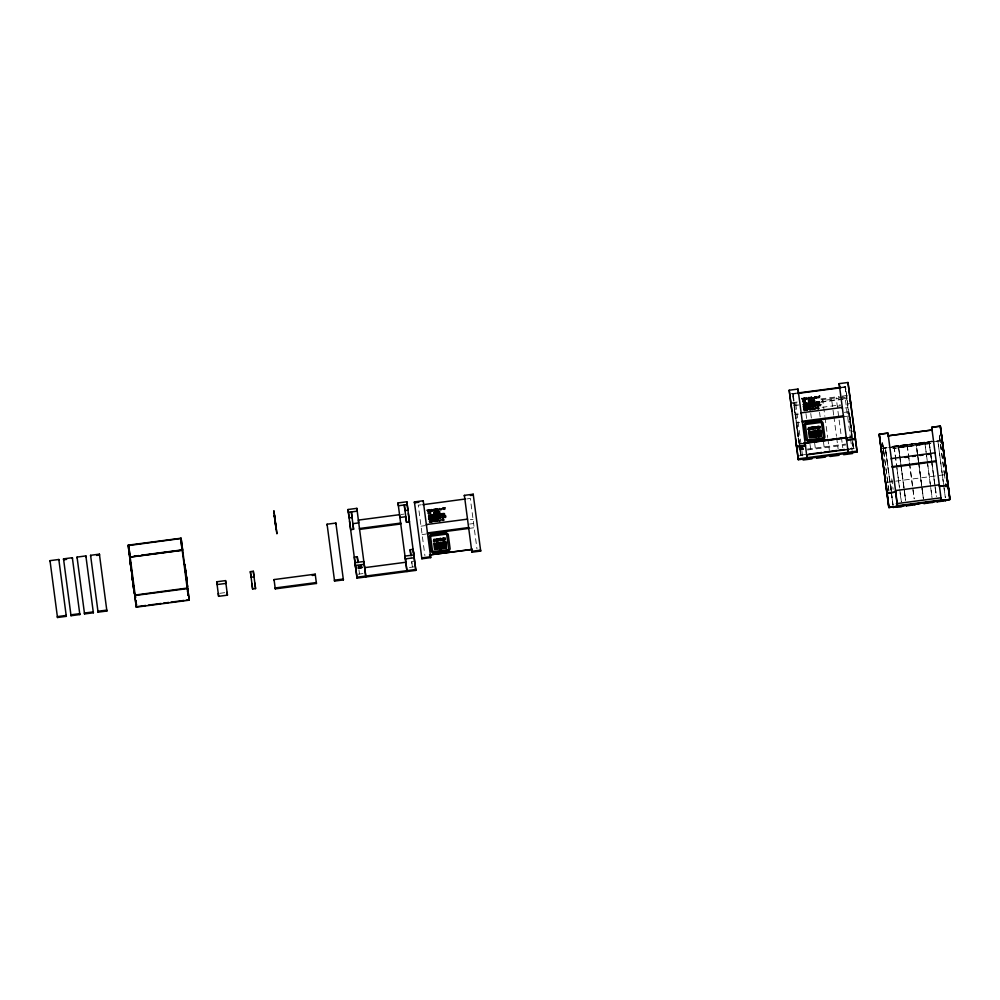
<?xml version="1.0" encoding="UTF-8"?>
<svg xmlns="http://www.w3.org/2000/svg" width="1000" height="1000" viewBox="0 0 1000 1000"><rect width="100%" height="100%" fill="white"/><g stroke="black" fill="none" stroke-linecap="round" stroke-linejoin="round"><path stroke-width="0.75" stroke-dasharray="5 3.75" d="M891.6 491.1L891.988 480.475M882.513 443.488L882.55 442.675L888.875 490.812M931.95 441.138L891.225 446.55L931.95 441.2M883.95 448.188L886.875 447.8M933.538 441.6L889.8 447.413L937.887 441.1L945.35 497.713L937.887 441.1M936.4 441.225L940.688 440.65M907.237 445.812L898.562 446.962L899.575 454.525L898.375 446.3L898.562 446.95L907.237 445.812L907.163 445.15L914.225 498.75M923.438 499.038L916.087 443.975L916.175 444.637L924.95 443.488L924.875 442.812L932.138 497.925M930.7 443.338L893 448.35L930.713 443.4M791.137 393.738L796.112 393.088M842.05 387.175L845.537 386.587L852.4 438.988M792.688 394.1L795.713 393.7M842.588 387.537L845.588 387M792.275 402.688L798.162 401.912M820.975 398.913L839.262 396.512M842.262 396.125L848.138 395.35M792.387 403.6L796.8 403.013M821.087 399.825L846.787 396.438M839.262 398.35L836.312 398.738L836.2 397.837L842.775 447.738M840.725 398.162L845.138 397.575L845.025 396.675L850.4 437.512M794.112 405.3L797.138 404.9M821.338 401.712L839.475 399.325M840.987 399.137L847.038 398.338M794.175 405.712L799.188 404.913M820.638 402.238L847.1 398.762M822.075 407.312L840.375 404.9M850.713 403.55L847.775 403.938L845.537 386.587M837.438 406.213L840.487 405.812M795.812 414.462L798.538 414.113M845.138 407.987L847.862 407.625M844.338 412.362L848.413 411.825M796.925 422.863L799.638 422.5M843.525 416.737L848.962 416.012M851.438 431.35L854.375 430.962M799.212 443.612L802.237 443.225M849.112 437.062L852.138 436.662M799.688 443.837L802.75 443.438M848.675 437.4L851.725 437M799.262 444.038L802.763 443.575M848.688 437.537L851.75 437.137M807.425 449.087L845.537 444.075M807.537 449.988L845.65 444.975M940.35 442.75L939.275 435.138L944.2 472.587M421.325 504.787L418.263 505.188L424.913 555.688M467.262 498.888L470.3 498.35L476.962 548.837M800.7 455.238L805.713 454.438M850.125 448.738L853.625 448.275M797.812 456.037L805.288 455.062M849.262 449.275L856.612 448.312M942.125 440.475L937.125 441.125L939.625 440.8M884.038 448.113L887.062 447.713M888.575 447.512L930.662 441.975M881.112 448.562L885.462 447.987L893.025 505.4L885.362 448.013L891.2 490.975M917.487 453.7L916.275 444.637L924.95 443.488M893.025 448.512L930.863 443.537M401 514.5L403.938 514.113M940.938 448.1L940.638 445.213M421.025 526.175L425.1 525.638M470.35 519.688L473.062 519.325M469.538 524.062L473.625 523.525M422.137 534.562L426.213 534.025M468.738 528.438L474.175 527.725M887 482.312L894.275 481.35M895.7 481.163L945.15 474.663M414.625 561.087L411.675 561.475L412.413 567.075L411.1 556.788M358.025 574.225L363.9 573.45M409.475 567.463L413.888 566.875M219.713 593.325L225.6 592.55M849.925 417.75L849.762 416.5L850.588 422.775L850.088 418.938M797.425 431.675L797.725 433.975M852.038 435.312L849.237 413.913M796.762 425.275L796.525 423.425M794.212 407.225L794.65 410.525M849.1 412.837L852 435.75M851.05 426.213L850.6 422.863M851.162 427.05L851.075 426.413L851.3 428.113M851.137 426.912L851.275 427.912L850.975 425.65M851.175 427.188L851.338 428.45M794.25 407.562L795.25 415.05M796.488 424.425L796.625 425.513M797.038 428.575L796.9 427.713M797.125 429.312L797 428.438M944.362 473.263L945.025 478.7L940.55 444.275M929.3 442.925L930.913 455.012M931.112 456.525L931.925 462.562M932.125 464.075L935.15 486.737M935.35 488.25L936.363 495.8M930.413 451.987L929.112 442.262L930.425 451.5M930.588 453.325L931.413 459.55M931.612 460.95L936.263 495.812M917.688 455.213L918.5 461.25M918.7 462.762L923.538 499.025M899.775 456.025L900.788 463.587M900.987 465.1L905.625 499.837M899.65 455.85L900.688 463.587M900.875 464.988L905.537 499.862M891.4 492.488L893.012 504.575M883.538 450.325L882.513 442.688L883.1 447.013M883.737 451.863L888.962 491.25M850.575 422.6L851 425.838M851.263 427.887L851.225 427.6M795.2 414.675L795.1 413.938M794.812 411.812L794.925 412.663M795.638 418.088L795.3 415.475M795.75 418.875L794.438 408.925M796.65 425.737L796.8 426.938M797.163 429.637L797.312 430.737M797.887 435.1L798.1 436.763M798.263 438L798.375 438.862M798.413 439.113L798.337 438.587M798.55 440.238L798.713 441.388M796.213 422.375L798.737 441.575M930.638 453.038L936.388 496.712M918.5 461.463L916.188 443.963L916.275 444.625M918.625 462.463L923.375 498.45M905.625 500.513L898.475 446.287L898.462 446.962M894.225 447.525L894.137 446.85L896.787 466.95M896.975 468.438L899.575 488.113M899.775 489.588L901.4 501.962M891.762 478.825L893.15 489.387M852.6 440.538L853.675 448.7L852.3 437.987M845.113 386.775L851.675 436.587M852.35 442.013L853.188 448.338L852.425 442.463M850.6 439.025L852.113 450.513M833.688 415.087L831.5 398.45L831.612 399.363L822.788 400.513L822.675 399.613L824.875 416.25M833.888 416.6L836.475 436.262M836.675 437.775L838.188 449.263M825.062 417.762L827.663 437.425M827.862 438.938L829.375 450.425M819.562 412.325L820.163 416.863M823.475 441.962L824.55 450.138M810.75 413.488L811.35 418.025M814.65 443.125L815.725 451.3M805.962 413.5L806.637 418.65M810.025 444.35L811.025 451.912M801.012 444L795.625 403.175L795.738 404.075M801.925 450.95L802.725 457M799.712 444.35L793.062 393.625M800.525 450.538L801.137 455.175L800.575 450.775M799.275 444.4L792.613 393.537L798.6 440.525M800.088 450.588L800.75 455.65L800.138 450.825M358.938 569.837L359.5 574.038L358.925 569.625M924.875 442.812L927.125 460.112M927.3 461.512L932.038 497.9M907.163 445.15L908.425 454.888M908.6 456.225L909.412 462.438M909.587 463.837L914.125 498.725M894.137 446.863L899.362 486.962M900.125 492.863L901.3 501.938M849.85 417.113L849.762 416.463M849.9 417.5L849.9 419.087M851.35 429.9L851.45 430.637M794.375 407.1L794.65 409.212M795.938 418.85L796.188 420.712M794.625 410.387L794.75 411.325M795.375 416.025L795.5 416.95M796.338 423.3L798.8 442.038M939.35 435.125L940.387 443.787M885.462 447.987L885.55 448.663M883.288 448.45L884.212 455.65M845.15 387.062L846.65 398.812M793.1 393.9L794.613 405.662M798.512 438.3L799.262 444.188"/><path stroke-width="1.5" d="M435.288 510.363C435.288 511.4 434.787 508.088 435.138 509.925M433.812 513.375C434.125 510.175 433.837 514.125 433.663 513.575M434.775 520.375L434.7 520.2M814.25 406.425L814.438 406.05M805.075 398.775L805.725 399.363L804.912 398.25M443.525 520.225L443.387 519.175M811.737 400C813.487 402.15 809.55 400.3 811.363 399.938L812.113 400.875M811.6 409.162L811.888 408.462L811.975 409.113M439.062 512.788C439.538 509.3 436.887 513.35 439.05 512.837C437.625 509.975 441.375 512.062 439.212 512.825M443.9 514.875C446.1 515.363 443.038 511.312 443.775 514.8C444.988 511.863 441.35 514.788 443.888 514.925M817.875 401.962L818.612 403.25L819.287 401.637M814.663 401L813.812 399.613L814.013 400.962L813.138 401.225L812.938 399.75L814.65 401.025M432.275 516.438L432.025 515.825M433.762 520.312L434.95 521.562L433.775 520.188M808.5 408.587L809.737 409.862L808.512 408.512M431.8 519.225C430.737 515.6 430.35 520.125 431.788 519.163M440.35 515.375L439.712 513.95L439.562 515M803.6 404.712C805.438 406.662 803.312 401.863 803.863 404.675M815.138 403.675L814.513 402.25L814.362 403.3M817.862 401.95L818.75 403.125M428.812 516.413C430.637 518.337 428.663 513.675 429.075 516.375M434.963 512.875C436.65 514.675 434.65 510.1 435.225 512.837M439.3 515.037L440.337 515.388M805.55 407.188C805.113 409.062 805.425 405.175 805.425 407.425C807.562 408.725 805.25 404.663 805.812 407.15M809.737 401.312C811.4 402.75 809.65 398.675 810.013 401.138M814.1 403.325L815.125 403.688M440.538 515.237C439.3 513.438 441.987 513.263 441.188 515.3M811.875 402.8L811.5 404.188L810.425 402.8L810.688 404.288L811.975 402.65M803.75 399.487C804.163 400.262 803.487 397.612 803.888 399.613M429.263 512.688L428.975 513.612L428.812 512.675L430.637 512.425L430.55 513.95L429.325 512.587M805.2 400.913C804.087 400.8 802.9 401.625 804.438 400.988M804.65 405.025L804.775 404.05L804.837 405.062M807.075 410.075L806.513 408.762C808.538 407.875 807.875 410.55 806.975 410.138M814.425 398.188L814.712 396.763L814.912 398.125M805.362 402.225L804.575 402.325L804.425 400.85M807.7 407.375L806.912 407.475L806.762 406M812.638 409.363C811.538 410.838 812.3 405.688 812.562 409.35M814.987 398.15L814.325 398.25M430.737 515.425L430.375 515.188C428.812 514.75 431.213 518.112 430.788 515.788M432.6 515.175L432.238 514.938C430.588 514.525 433.113 517.863 432.65 515.55M440.538 515.375L441.163 515.175M806.225 403.438L806.4 404.837L805.675 404.938L806.2 403.363M819.312 401.712L819.5 403.075L818.775 403.212M441 539.612L440.85 538.663M816.55 397.725L815.487 398.175L816.475 397.575M434.45 516.038L434.263 514.788M809.237 404.338L808.763 402.987L809.087 404.525M813.775 403.888C814.488 401.287 813.888 405.188 812.45 403.925C810.863 402.075 814.488 402.25 813 403.137M813.512 403.438L812.812 402.475M431.987 510.863L431.863 509.787M811.125 397.337L811.4 398.75L811.325 397.212M811.45 398.587L811.112 397.225L811.312 398.762M432.05 520.55L432.85 520.525M809.675 397.625L809.912 398.1M816.587 402.113L817.387 402.088M814.575 406.087C812.225 407.525 814.412 404.1 814.075 405.163M437.987 510.062L437.775 510.188M440.163 520.688C439.375 521.875 440.975 517.9 439.95 520.812M811.625 406.062L812.337 406.538M444.6 509.25L444.438 508.425L444.6 509.412M433.55 509.712L433.15 510.475L433.575 509.875M808.062 398.713L808.35 398.013L808.425 398.663M437.1 520.163L437.188 520.925M805.987 410.25C804.013 407.55 807.225 411.962 805.825 408.963M808.9 403.075C808.213 405.975 811 403.338 808.975 402.95M432.85 519L432.113 519.163L431.962 517.7M435.85 520.025C436.488 523.013 435.637 519.562 435.925 519.875M445.312 516.05L445.675 517.312M810.638 408.325L810.913 409.613M438.263 514.8L438.325 515.675L438.025 514.175M433.938 539.475C436.613 541.8 431.925 541.35 434.15 541.8C431.987 539.562 435.788 539.763 434.038 539.263M809.688 397.55L809.925 398.225M818.012 397.75C817.237 395.712 819.325 397.025 817.862 397.788M814.9 409.075C814.175 406.788 816.275 408.587 814.737 409.113M431.987 517.837C435.675 513.938 434.062 522.4 433.375 517.513M806.775 406.138L808.888 405.85M439.575 518.088C439.162 518.5 438.537 516.763 439.288 516.875M805.163 398.825L804.975 398.15M429.1 511.325L429.188 510.45L429.113 511.45M442.875 508.062C442.562 508.738 444 510.525 442.987 508.05M430.887 520.662C432.125 523.562 429.338 519 431.075 522.112M805.675 408.963L805.962 410.4M809.975 398.825C811.175 395.988 809.25 399.562 809.887 398.837M815.275 404.975C815.4 408.125 815.288 404.75 815.25 404.85M813.45 428.325L813.3 427.212M435.112 509.8L435.15 509.338M437.6 508.875L437.85 509M440.675 517.987L440.462 516.55L440.7 518.125M436.613 541.237C436.662 539.3 437.05 537.537 437.113 541.013C437.225 537.612 432.337 539.6 436.488 541.487M810.263 407.075C809.2 407.65 810.35 403.762 810.163 407.088M817.575 405.988C814.625 406.7 817.763 402.788 819.013 404.387M429.913 522.112C429.963 523.05 428.725 518.85 429.925 522.238M815.962 403.475C815.837 404.688 814.638 400.087 815.975 403.6M812.475 405.25C814.075 404.487 812.438 408.825 812.525 405.45M820.375 405.637L820.125 405.525M431.925 511.075C429.475 507.875 433.525 513.038 431.725 509.525M429.55 519.438L429.387 518.162M434.4 516.225L433.775 514.812L434.062 516.213L435.6 515.337L434.188 514.65M443.488 520.475C440.95 517.762 445.3 522.025 443.275 518.925M813.475 428.512L814.3 427.625L813.275 427.013M440.887 539.925L441.712 539.038L440.688 538.425M932.163 430.812L931.712 427.3L940.288 426.163L950 499.475L888.888 507.512L879.188 434.275L887.962 433.113L895.825 492.725M888.062 433.85L888.312 435.788L932.062 429.975L931.8 428.038M887.062 493.212L895.738 492.062L887.062 493.212L879.188 434.275L887.962 433.113L888.425 436.712M791.912 411.275L789.188 390.225L798 389.062L805.5 445.925L796.675 447.088M839.163 383.65L847.987 382.5L855.475 439.35L846.663 440.513L839.163 383.65L839.663 387.5M797.163 393.088L841.012 387.312M797.212 393.5L841.075 387.738M803.75 443.025L846.087 437.45M804.287 443.237L847.138 437.6M803.8 443.438L847.163 437.738M946.35 472.938L940.387 426.163L931.712 427.3L939.575 486.987M796.562 446.188L805.387 445.025M846.55 439.613L855.362 438.45M888.312 435.788L932.062 430.037L931.875 428.587M799.513 449.75L803.25 449.263M348.038 509.513L349.15 517.9L352.088 517.513L351.35 511.925L353.587 529.263L350.65 529.65L348.038 509.513L356.863 508.35L357.225 511.15L348.413 512.3M406.512 522.312L405.775 516.712L399.9 517.487L398.025 502.938L406.85 501.775L407.95 510.175L405.012 510.562L404.275 504.963L406.512 522.312L409.462 521.925L406.85 501.775M414.4 501.925L423.212 500.775L430.712 557.625L421.887 558.787L414.4 501.925L414.513 502.837L418.925 502.25M464.375 495.363L473.2 494.2L480.688 551.062L471.875 552.212L464.375 495.363L464.487 496.262M470.375 495.487L473.312 495.1L473.2 494.2M407.212 504.575L398.387 505.737L398.025 502.938M422.875 504.712L465.712 498.95M808.787 454.175L821.862 452.45M824.1 452.163L836.988 450.462M839.4 450.15L844.55 449.475M806.8 454.862L849.137 449.288M128.162 545.163L181.088 538.212L189.213 600.188L136.287 607.15L128.162 545.163L134.25 592.875M128.212 545.588L181.125 538.488M798.188 458.837L856.988 451.112M789.188 390.225L798.3 459.738L857.1 452.013L854.375 430.962M50 560.65L58.825 559.487L66.312 616.35L57.488 617.5L50 560.65L50.113 561.55M63.525 558.862L72.35 557.712L79.837 614.562L71.013 615.725L63.525 558.862L63.637 559.775L66.575 559.388M77.05 557.087L85.875 555.925L93.362 612.788L84.537 613.95L77.05 557.087L77.162 557.987M90.575 555.312L99.4 554.15L106.888 611.013L98.062 612.175L90.575 555.312L90.688 556.213M327.075 524.212L335.887 523.062L343.387 579.913L334.562 581.075L327.075 524.212L327.188 525.125M96.575 555.438L99.513 555.05L99.4 554.15M134.188 556.188L138.725 555.588M141.75 555.2L182.575 549.825M130.125 557.013L182.175 550.163M129.7 557.2L182.625 550.25L181.088 538.212M436.65 517.087C436.838 519.113 437.837 518.462 437.337 517.537C434.625 515.35 437.4 521.325 436.562 517.1M904.987 457.45L908 457.062M912.525 456.463L915.55 456.062M920.075 455.475L923.088 455.075M927.613 454.475L930.638 454.087M467.512 519.138L426.35 524.55L426.463 525.45M892.375 466.6L936.125 460.85L936.213 461.512L892.4 467.275L892.375 466.6L892.463 467.262M886.375 485.812L888.888 507.512L949.987 499.387L942.125 440.55M357.987 562.275L357.25 556.688L354.312 557.075L355.812 568.825M410.925 555.6L410.175 549.725L413.113 549.338L415.838 570.388L357.038 578.125L349.55 521.263M250.375 571.65L253.312 571.263L254.05 576.862L251.112 577.25L250.375 571.65L252.613 589L255.562 588.612L253.312 571.263M895.537 490.575L939.287 484.825L941.312 500.55M413.85 554.938L405.037 556.087L407.025 571.55M216.737 581.775L225.562 580.612L225.925 583.413L217.113 584.562L216.737 581.775L218.612 596.325L227.438 595.163L225.562 580.612M355.412 565.462L364.237 564.3M405.4 558.888L414.225 557.737M134.75 595.112L187.65 588.013L189.213 600.188M134.8 595.525L187.725 588.562M274.05 579.575L315.212 574.163L316.438 583.462L275.275 588.875L274.05 579.575L274.163 580.475M364.637 567.663L405.8 562.25M312.275 575.462L315.325 575.062L315.212 574.163M896.488 503.638L940.95 497.788L941.237 499.95L897.487 505.7L896.488 503.638L897.225 503.7L897.487 505.688M356.925 577.212L415.725 569.487M136.237 606.725L145.863 605.462M148.325 605.138L161.163 603.45M163.45 603.15L168.812 602.438M171.012 602.15L184.125 600.425M186.137 600.163L189.163 599.763M906.438 505.887L906.237 505.125L906.338 505.9L915.013 504.762L914.925 504.087M932.638 501.737L932.725 502.425L924.05 503.575L923.95 502.8M936.963 501.087L937.062 501.863L945.75 500.712L945.662 500.037L945.65 500.725M893.312 507.612C892.138 506.488 900.562 507.8 902 506.475L901.912 505.788L901.9 506.475M810.725 409.762C808.688 408.825 812.15 408.312 810.812 408.188M445.4 517.5C443.2 516.225 446.938 516.237 445.487 515.913M430.962 520.538L431.725 521.225L431.062 521.987M812.938 402.587L813.012 403.263M438.137 514.288C437.062 513.513 438.188 517.562 439.3 514.525M442.612 516.438L442.7 517.112M435.288 517.4C434.8 517.1 434.762 519.125 435.475 518.775M809 407.1L808.325 407.3L808.263 405.8M811.562 406.225C810.325 408.312 811.587 403.312 812.25 406.587M438.225 514.975L438.812 515.612M435.012 513.325L434.95 512.375M444.237 516.225C444.35 514.987 439.613 518.4 443.225 517.362M809.8 401.625L809.737 400.662M437.3 512.4C437.488 509.725 436.087 515.212 436.562 511.637L437.325 512.575M432.425 550.55L432.512 550.688A2.65 2.512 -7.3 0 0 433.525 551.538L447.887 549.612A1.538 1.462 -7.3 0 0 448.537 548.8L446.763 534.975A2.85 2.712 -7.3 0 0 445.737 534.225L431.325 536.125A2.625 2.5 -7.3 0 0 430.625 536.775L432.45 550.6M430.163 516.062L430.075 516.413M808.95 407.038L808.775 405.737M807.562 407.275L807.362 405.925M805.225 402.125L805.025 400.775M432.75 518.925L432.575 517.625M185.438 568.987L186.513 577.15M131.025 568.413L131.287 570.413M132.963 583.162L133.138 584.438M132.312 576.812L132.2 576.038M854.688 433.4L854.875 434.762M854.963 435.425L855.138 436.8M413.438 551.775L413.612 553.138M413.7 553.812L413.875 555.175M274.837 519.45L274.337 515.675L275.788 526.65M187.375 585.275L187.3 584.663M129.838 559.425L129.738 558.663L130.162 561.825M273.913 510.95L276.913 533.825L273.925 511.025M275.663 525.725L275.912 527.638L275.75 526.4M186.575 577.7L186.188 574.688M186.688 578.538L186.863 579.825M129.3 553.875L129.438 554.825M130.238 562.45L130.562 564.862M131.062 568.7L130.787 566.587M132.513 579.738L132.725 581.325M133.275 585.562L133.162 584.625M133.238 585.275L133.338 586.013M274.862 519.612L275.138 521.737M275.325 523.2L275.625 525.438M185.375 568.513L185.3 567.987M185.912 572.587L186.112 574.138M186.488 576.95L186.938 580.413M187.438 585.775L187.587 586.825L184.6 564.087L187.413 585.6M130.213 562.238L130.137 561.675M130.538 564.738L130.838 566.962M132.238 577.562L132.5 579.587M132.762 581.587L132.863 582.362M133.625 588.237L134.05 591.462M134.088 591.725L134.325 593.538M941.513 434.837L947.175 477.738M932.537 501.712L932.625 502.438M897.562 506.3L895.562 490.725M881.012 448.512L888.775 507.438L949.8 499.5L946.55 474.475M849.613 395.15L857.1 452.013M847.763 449.237L848.162 452.262M818.913 404.4C820.312 406.225 817.562 406.675 818.3 404.487M817.85 404.538L817.588 406.112M817.175 401.9C818.612 403.725 815.825 404.162 816.575 401.975M818 428.85L818.45 427.938L818.637 428.775C814.4 430.25 818.587 422.75 817.862 428.875M813.962 405.05L814.262 406.55M804.062 406.35L804.362 407.85M806.6 454.65L807 457.675M444.125 516.1C445.175 517.975 442.962 518.275 443.512 516.188M442.488 513.587L441.775 513.688M442.388 513.6C443.462 515.462 441.175 515.788 441.875 513.675M442.488 516.312L442.8 517.812M443.2 540.562L443.663 539.65L443.85 540.475C439.425 541.9 443.888 534.425 443.062 540.575M439.175 516.75L439.475 518.25M434.938 509.1L435.1 510.55M435.163 517.288L435.363 518.787M432.638 520.337C434.025 522.163 431.3 522.612 432.025 520.425M429.275 518.05L429.575 519.55M408.35 513.525L415.838 570.388M410.175 549.725L410.913 555.325M406.912 570.65L399.525 514.688L358.363 520.1L365.75 576.05M353.587 529.263L352.85 523.675L358.738 522.9L356.863 508.35M254.825 583.025L255.562 588.612M251.875 583.413L252.613 589M227.062 592.362L227.438 595.163M218.25 593.525L218.612 596.325M188.1 595.188L180.688 538.55L182.188 550.3M135.45 597.388L128.637 545.388L130.15 557.15M135.838 600.337L136.475 605.125M129.762 558.862L131.312 570.638M131.75 573.862L134.137 592.075M274.5 515.588L274.788 517.7M276.075 527.35L276.312 529.212M275.287 522.875L275.113 521.587M185.325 568.2L185.463 569.175M185.688 570.975L185.875 572.375M185.188 568.7L185.438 570.575M186.887 581.4L186.975 582.125M129.913 558.587L130.188 560.7M131.475 570.337L131.725 572.2M131.875 574.788L134.137 592.1M947.087 477.7L948.838 490.712M940.288 426.163L943.112 447.825M945.763 484L946.125 486.775M935.163 453.488L935.075 452.825L891.325 458.575L891.413 459.237M936.975 501.188L937.062 501.863M923.962 502.9L924.05 503.575M914.825 504.1L914.912 504.775M895.462 491.087L897.062 503.562M879.287 434.25L882.113 455.938M847.987 382.5L850.713 403.55M852.4 452.625L852.513 453.537L843.688 454.7L843.575 453.787M846.287 437.713L848.288 453.175M842.425 408.338L842.3 407.438L801.137 412.85L801.263 413.75M838.875 454.412L838.988 455.312L830.163 456.475L830.05 455.562M825.35 456.188L825.462 457.088L816.65 458.25L816.525 457.35M811.825 457.962L811.938 458.875L803.125 460.025L803 459.125M805.125 443.125L807.125 458.587M798 389.062L798.5 392.912M796.312 444.288L798.3 459.738M795.575 438.688L797.075 450.45M480.688 551.062L480.575 550.15L471.75 551.312L471.875 552.212M430.712 557.625L430.588 556.725L421.775 557.888L421.887 558.787M423.212 500.775L423.325 501.675M365.863 576.962L363.875 561.5L355.05 562.663L357.038 578.125M357.25 556.688L358 562.562M343.387 579.913L343.263 579.012L334.45 580.175L334.562 581.075M335.887 523.062L336 523.962M316.438 583.462L316.325 582.55L275.163 587.962L275.275 588.875M187.587 591.013L188.15 595.413M135.175 594.913L135.55 597.85M135.925 600.788L136.488 605.2M134.725 594.975L136.287 607.15M106.888 611.013L106.775 610.1L97.95 611.263L98.062 612.175M93.362 612.788L93.25 611.888L84.425 613.05L84.537 613.95M85.875 555.925L85.988 556.838M79.837 614.562L79.725 613.663L70.9 614.825L71.013 615.725M72.35 557.712L72.463 558.612M66.312 616.35L66.2 615.438L57.375 616.6L57.488 617.5M58.825 559.487L58.938 560.388M949.688 498.55L949.788 499.412M812.537 398.237C814.137 397.325 811.675 397.575 812.537 398.288M817.525 407.587L818.162 408.787L817.525 407.587M820.738 404.675C819.5 406.388 819.325 403.9 820.738 404.712M445.138 538.2L445.138 539L445.138 538.2M819.925 426.5L819.925 427.3L819.925 426.5M809.287 429.55C811.15 429.6 806 426.075 809.287 429.55M428.688 516.65L428.713 515.688L428.688 516.65M430.475 510.262L430.525 511.262L430.412 510.387M430.637 519.125L430.662 518.162L430.637 519.125M803.475 404.95L803.5 403.988L803.363 404.925M816.137 407.738C817.175 407.75 817.325 409.875 816.137 407.738M436.712 515.675C432.675 516.8 438.725 512.038 436.712 515.675M809.575 408.575L809.575 408.575M808.975 400.4C809.463 403.812 807.537 399.425 808.975 400.4M443.562 538.1C444.2 543.112 446.838 538.075 443.575 538.075M818.35 426.4C819.062 431.625 821.725 426.112 818.35 426.4M809.85 427.525C810.225 432.9 812.625 426.725 809.875 427.488M811.275 427.325C811.275 431.875 812.812 427.587 811.287 427.3M804.55 403.6L805.425 404.975L805.525 403.725L804.562 403.575M806.413 403.35L807.288 404.738L807.4 403.475L806.488 403.312M437.438 538.913C436.562 541.975 440.325 541.938 438.338 538.737L437.55 538.85M439.637 538.625C438.787 541.675 442.525 541.638 440.55 538.45L439.75 538.55M812.225 427.212C811.325 430.312 815.175 430.188 813.138 427.038L812.25 427.175M814.425 426.925C813.512 430 817.35 429.925 815.337 426.75L814.45 426.887M431.625 516.5L430.8 515.125L431.55 516.562M433.488 516.25L432.725 516.375L432.663 514.888L433.438 516.2M808.275 404.55L807.513 404.675L807.45 403.175L808.275 404.55M807.062 404.712L806.637 403.8L807.013 404.663M428.65 518.175C428.963 521.8 431.825 517.188 428.663 518.15M437.6 517C437.537 520.625 439.5 516.325 437.65 517.075M803.438 406.475C803.325 410.075 806.8 405.65 803.462 406.45M803.8 409.15C803.787 412.425 806.413 409 803.8 409.15M435.85 509.462C436.962 512.725 437.188 506.2 436.613 510.462L436.325 508.925L435.85 509.462M805.95 398.375C806.35 400.988 806.938 396.775 805.95 398.375M807.2 398.688C805.2 399.275 808.45 397.362 807.2 398.688M441.625 508.738C440.975 511.388 440.975 508.062 441.625 508.738M442.425 519.55C441.525 522.087 441.887 519.125 442.425 519.55M816.413 397.038C815.362 399.125 815.725 395.562 816.413 397.038M428.562 512.837C429.913 515.962 426.737 512.013 428.6 512.812M803.35 401.138C804.675 404.3 801.587 400.262 803.35 401.138M819.438 397.438L819.225 396.725L819.425 397.5M427.225 510.2L428.113 511.55L427.25 510.175M439.35 508.612L440.238 509.95L439.438 508.562M438.188 519.675L439.075 521.013L438.188 519.675M802.013 398.5L802.9 399.837L802.038 398.475M812.987 407.975L813.863 409.312L813.012 407.938M433.762 510.6C433.025 507.188 435.387 511.488 433.688 510.7M437.3 521.05L437.55 519.7L437.3 521.05M808.55 398.9L808.8 397.55L808.55 398.9M438.438 509.875L437.95 510.288L438.438 509.875M808.15 429.275L808.938 430.1L808.15 429.275M818.775 408.387L818.062 407.225L818.775 408.387M438.812 539.825C440.288 540.938 438.212 536.938 438.812 539.825M815.812 427.825C817.312 428.925 815.188 424.95 815.812 427.825M809.613 428.212L808.838 427.562L809.613 428.212M436.112 513.15L436.138 512.087L436.15 513.112M810.9 401.438L810.925 400.387L810.987 401.362M429.438 509.825L428.537 510.325L429.438 509.825M444.888 507.8L443.988 508.288L444.888 507.8M804.237 398.125L803.337 398.612L804.237 398.125M819.688 396.1L818.775 396.587L819.688 396.1M823.363 436.987L823.337 437.1A1.538 1.462 -7.3 0 1 822.675 437.912L808.337 439.85A2.65 2.512 -7.3 0 1 807.3 438.988L805.425 425.075A2.625 2.5 -7.3 0 1 806.112 424.425L820.512 422.512A2.85 2.712 -7.3 0 1 821.55 423.263L823.363 436.987M358.837 566.4L358.15 566.875L359.188 567.65L359.588 566.688L358.837 566.4M360.975 566.125L360.288 566.6L361.337 567.362L361.725 566.4L360.975 566.125M800.1 448.025L799.412 448.5L800.45 449.275L800.85 448.312L800.1 448.025M802.237 447.738L801.55 448.212L802.588 448.988L802.987 448.025L802.237 447.738M948.15 485.087L939.475 486.238L948.162 485.175M843.413 415.825L802.25 421.238L802.362 422.15L843.525 416.737L843.413 415.825M820.713 421.025L805.662 423.013A4.138 3.938 -7.3 0 0 803.85 424.787L805.775 439.363A4.162 3.962 -7.3 0 0 808.138 441.325L822.987 439.375A3.062 2.913 -7.3 0 0 824.9 437L823.012 422.713A4.363 4.15 -7.3 0 0 820.713 421.025M809.375 431.763L808.587 431.863L809.375 437.875L810.163 437.775L809.375 431.763M810.987 431.55L810.312 431.637L811.1 437.65L811.787 437.562L810.987 431.55M812.913 431.3L811.7 431.45L812.5 437.463L813.7 437.312L812.913 431.3M813.988 431.15L814.375 437.225L813.988 431.15M814.925 431.025L815.362 437.088L814.925 431.025M815.925 430.9L816.287 436.975L815.925 430.9M816.95 430.763L816.263 430.85L817.05 436.875L817.738 436.775L816.95 430.763M818.1 430.613L818.363 436.7L818.1 430.613M818.838 430.513L819.325 436.575L818.838 430.513M819.513 430.425L819.975 436.488L819.513 430.425M820.638 430.275L820.987 436.35L820.638 430.275M400.637 523.088L359.475 528.5L359.588 529.4L400.75 523.987L400.637 523.088M468.625 527.537L427.463 532.95L427.575 533.85L468.738 528.438L468.625 527.537M445.913 532.737L430.875 534.712A4.138 3.938 -7.3 0 0 429.05 536.487L430.975 551.062A4.162 3.962 -7.3 0 0 433.338 553.038L448.188 551.075A3.062 2.913 -7.3 0 0 450.112 548.7L448.225 534.412A4.363 4.15 -7.3 0 0 445.913 532.737M434.575 543.462L433.787 543.562L434.588 549.587L435.375 549.475L434.575 543.462M436.2 543.25L435.513 543.337L436.312 549.35L436.987 549.263L436.2 543.25M438.113 543L436.912 543.15L437.713 549.175L438.913 549.012L438.113 543M439.2 542.85L439.588 548.925L439.2 542.85M440.138 542.737L440.562 548.8L440.138 542.737M441.138 542.6L441.5 548.675L441.138 542.6M442.15 542.463L441.475 542.562L442.262 548.575L442.95 548.488L442.15 542.463M443.3 542.312L443.562 548.4L443.3 542.312M444.05 542.212L444.538 548.275L444.05 542.212M444.725 542.125L445.188 548.188L444.725 542.125M445.85 541.975L446.188 548.05L445.85 541.975M472.35 549.312L429.487 554.938L472.362 549.438M361.975 567.513L358.263 568.125L361.975 567.513"/></g></svg>
